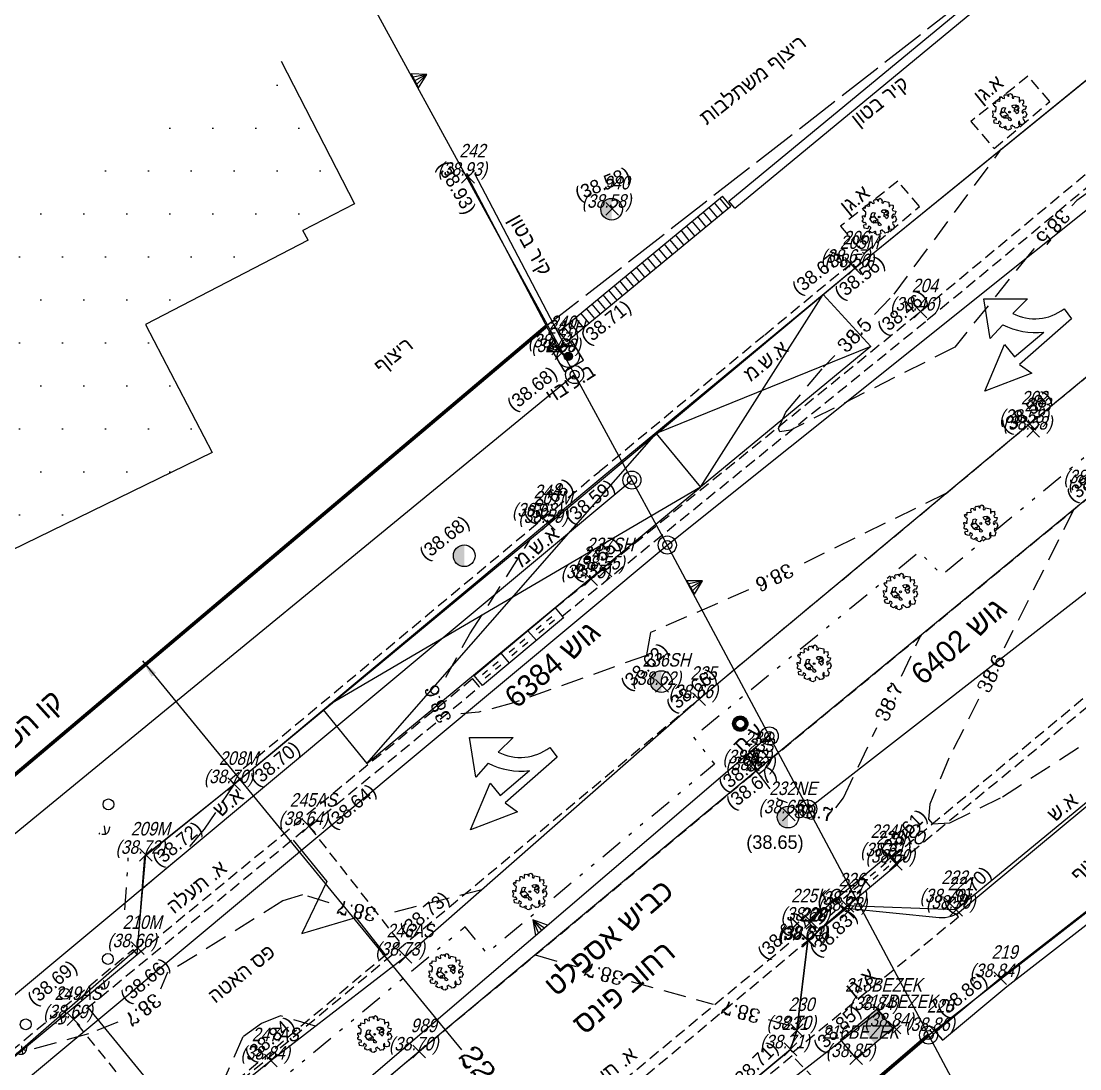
# Model space of a CAD drawing. Extents: x 190024 to 190266, y 665223 to 665488.
# Drawn here: x 190149.41 to 190178.74, y 665390.44 to 665419.46 of the extents above; entities that cross this region are included whole.
import ezdxf
from ezdxf.enums import TextEntityAlignment as Align

# ---------------------------------------------------------------- set-up
doc = ezdxf.new("R2010")
doc.units = 0
doc.header["$LTSCALE"] = 1.25
for name, pattern in [('ACAD_ISO03W100', [30, 12, -18]), ('dash2', [4, 2, -2]), ('DASHED', [0.75, 0.5, -0.25]), ('DIVIDE', [1.25, 0.5, -0.25, 0, -0.25, 0, -0.25]), ('HIDDEN', [0.375, 0.25, -0.125]), ('PATH-L', [1.2, 1, -0.2])]:
    doc.linetypes.add(name, pattern=pattern)
for name, color, linetype in [('C1603_0', 210, 'Continuous'), ('C1610_0', 210, 'Continuous'), ('C1660', 90, 'Continuous'), ('CTEXT', 1, 'Continuous'), ('CTR', 7, 'Continuous'), ('DIS104', 7, 'Continuous'), ('KAV HFKAA', 170, 'Continuous'), ('M2200', 7, 'Continuous'), ('M2204', 9, 'Continuous'), ('M2404', 1, 'HIDDEN'), ('M2519', 254, 'Continuous'), ('M2605', 3, 'Continuous'), ('M2801', 71, 'Continuous'), ('M4001', 80, 'Continuous'), ('M4402', 101, 'Continuous'), ('M4610', 170, 'Continuous'), ('M4804', 4, 'Continuous'), ('M4903', 70, 'Continuous'), ('M5232', 7, 'Continuous'), ('PNT', 1, 'Continuous'), ('PNTDESC', 3, 'Continuous'), ('PNTELEV', 5, 'Continuous'), ('PNTNO', 7, 'Continuous'), ('PT_PNTSNO', 7, 'Continuous')]:
    doc.layers.add(name, color=color, linetype=linetype)
for name, color, linetype, lineweight in [('M1000', 7, 'Continuous', 35), ('M1502', 1, 'Continuous', 20), ('M2417', 70, 'HIDDEN', 25), ('M2603', 100, 'Continuous', 25)]:
    doc.layers.add(name, color=color, linetype=linetype, lineweight=lineweight)
doc.styles.add('HANIT_TEXT', font='hebtxt')
doc.styles.add('hebtxt', font='hebtxt')
doc.styles.add('ROMANC', font='romanc.shx')
doc.styles.get("Standard").update_dxf_attribs({"font": 'hebtxt.shx'})

# ---------------------------------------------------------------- blocks, each defined once
blk = doc.blocks.new('SPT10')
at = {"color": 0, "linetype": 'Continuous'}
for p, q in [((-0.3535533905932738, -0.3535533905932737), (0.3535533905932738, 0.3535533905932737)), ((0.3535533905932737, -0.3535533905932738), (-0.3535533905932737, 0.3535533905932738))]:
    blk.add_line(p, q, dxfattribs=at)
blk = doc.blocks.new('SRVPNO0')
at = {"layer": 'PNTDESC', "oblique": 15, "width": 0.86}
blk.add_attdef('DESC2', text='', height=1, dxfattribs=at).set_placement((-2.491916891059923, -0.8123870574075998), align=Align.MIDDLE_LEFT)
at = {"layer": 'PNTELEV', "oblique": 15, "width": 0.86}
blk.add_attdef('ELEV2', (-2.235286158764376, 0.0752), '', height=1, dxfattribs=at)
at = {"layer": 'PNTNO', "oblique": 15, "width": 0.86}
blk.add_attdef('PT#', text='', height=1, dxfattribs=at).set_placement((0.3206950086667995, 1.428657329751788), align=Align.CENTER)
blk = doc.blocks.new('M5232_E')
blk.add_circle((7.586481887145169e-09, -4.541476417152523e-09), 0.8000000000000002)
at = {"style": 'HANIT_TEXT'}
blk.add_attdef('NAME', text='', height=1.6, dxfattribs=at).set_placement((7.586481842736249e-09, 0.5), align=Align.BOTTOM_CENTER)
for tag, p in [('HEIGHT', (7.586481842736249e-09, -1)), ('MARK', (7.586481842736249e-09, -3))]:
    blk.add_attdef(tag, text='', height=1.6, dxfattribs=at).set_placement(p, align=Align.TOP_CENTER)
blk = doc.blocks.new('TREE11')
at = {"linetype": 'Continuous'}
for p, q in [((-0.134377674132783, 0.1783092959598134), (-0.1843322019610355, 0.1763114317406882)), ((-0.1563576674677315, 0.1773103627012963), (-0.1793367491782103, 0.2112740383410616)), ((-0.1323794946554289, 0.2402430568798775), (-0.134377674132783, 0.1783092959598134)), ((-0.134377674132783, 0.1783092959598134), (-0.1034058690603012, 0.1293616444213815)), ((-0.09441405459647442, 0.2422409188010936), (-0.04745680007369311, 0.1843028840213709)), ((-0.03446862392886482, 0.2472355781999522), (-0.05844679674116733, 0.1403498941797067)), ((0.006494089435560891, -0.1942922005211791), (-0.03047225952156992, -0.2312526713406778)), ((0.008492268912914965, -0.1193723302194828), (0.006494089435560891, -0.2442387830202191)), ((0.008492268912914965, -0.1673210462014885), (0.02747498894239223, -0.2302537403800697)), ((0.02747498894239223, -0.2302537403800697), (0.05844679674116744, -0.2562259614412432)), ((0.06544042900134676, -0.0594364312206349), (0.1133967746259518, -0.1043883543208163)), ((0.09641223407382861, -0.08940438072005887), (0.1153949541033059, -0.1563327987410724)), ((0.1133967746259518, -0.1043883543208163), (0.1703449347143836, -0.1083840804611577)), ((0.1153949541033059, -0.1563327987410724), (0.1573567558432619, -0.1733146365609551)), ((0.1413713091192558, -0.1073851495005496), (0.1633512997279109, -0.1333573728596322))]:
    blk.add_line(p, q, dxfattribs=at)
for points in [[(-0.04042863970873612, 0.3568917634872359), (-0.01547269011986584, 0.3439167343738984), (0.008485023555664686, 0.3509032893949065), (0.02844978540593466, 0.3608840826100535), (0.01547269129284605, 0.388830302694086), (-0.02745154559564751, 0.4018053341033719), (-0.0194656419451264, 0.4337438710142735), (0.006488549005018003, 0.4507112192504286), (0.06338811591993992, 0.4736670415789134), (0.1023194009831729, 0.4487150596890198), (0.1382559701344852, 0.4467189024235595), (0.1472401151462804, 0.4097899677571103), (0.1362594955838385, 0.3928226195209551), (0.1412506860464059, 0.3778514308462087), (0.170199590184504, 0.369866794896522), (0.1961537784106812, 0.3778514308462087), (0.2201114920862117, 0.3908264599595463), (0.2430709671244353, 0.4147803632167095), (0.312947630876413, 0.4018053341033719), (0.3389018218265574, 0.3808456667443992), (0.3498824386650322, 0.3509032893949065), (0.3438930122891249, 0.3289455434032036), (0.3399000577398972, 0.2800396582561469), (0.2889899172008825, 0.2820358178175557), (0.2480621575870028, 0.2750492627965476), (0.265032203525352, 0.2520934381721145), (0.2929828690261431, 0.2441088045183762), (0.3279212022641155, 0.2441088045183762), (0.3608630582274741, 0.2650684695814005), (0.3898119623655721, 0.2750492627965476), (0.4117731987664887, 0.2461049617838365), (0.4367291510793262, 0.2241472180880821), (0.4327361992540657, 0.1952029193713195), (0.4457132933671542, 0.1542816678780011), (0.4127714374037957, 0.1482931914897231), (0.3878154850909583, 0.09240075132165833), (0.3538753904902928, 0.07942571991237232), (0.3678507232406883, 0.05846605484934801), (0.3878154850909583, 0.02652751793844648), (0.4217555796916237, 0.03051983476531562), (0.4566939102056291, 0.04349486617460164), (0.4826481011557734, 0.0155486437946208), (0.4736639588679454, 0.0005774551198744252), (0.5026128630060435, -0.0263706863314278), (0.4936287207182153, -0.07128425465161538), (0.4756604334185921, -0.08425928376495297), (0.4497062451924149, -0.1361594094020971), (0.4287432447048379, -0.0872535219590919), (0.3977978660160932, -0.1042208701952471), (0.3987961046534002, -0.1191920611659419), (0.4397238642672799, -0.196044166397031), (0.4317379606167587, -0.2259865460424722), (0.4107749601291819, -0.2379634965230796), (0.4087784855785352, -0.2679058761685207), (0.3628595327781208, -0.2679058761685207), (0.3289194409014224, -0.2549308447592348), (0.3149441081510269, -0.2299788628693413), (0.2800057749130545, -0.2379634965230796), (0.2760128230877939, -0.2728962716281201), (0.2460656803123889, -0.2818789862105369), (0.2660304421626589, -0.3028386512735612), (0.3269229636268086, -0.3148156017541687), (0.3199352986135944, -0.3647195678299039), (0.3059599658631988, -0.4226081675593776), (0.2800057749130545, -0.4226081675593776), (0.2480621575870028, -0.4395755157955328), (0.2071343979731231, -0.4206120079979688), (0.2161185402609512, -0.3597291700743562), (0.179183732472332, -0.361725329635765), (0.1662066356352762, -0.3806888351373806), (0.140252447409099, -0.3996523429349445), (0.1622136838100157, -0.41861584843656), (0.1382559701344852, -0.4635294167567475), (0.09133878142073101, -0.4635294167567475), (0.07237226093173518, -0.4405735944282629), (0.001497358542450509, -0.4665236549508865), (-0.03344097469552194, -0.4665236549508865), (-0.02844978423295445, -0.421610086630699), (-0.003493831920116985, -0.4126273743442305), (-0.01447445148255891, -0.3786926778719202), (-0.06338811474695971, -0.3886734710870673), (-0.06238987883361997, -0.3737022801163724), (-0.1412506848734257, -0.3697099632895033), (-0.1492365885239469, -0.4036446597618136), (-0.177187254024738, -0.4056408193232224), (-0.1801819672126916, -0.434585118039985), (-0.2400762527635014, -0.4495563067147313), (-0.2600410118898043, -0.4196139293652386), (-0.2360833009382409, -0.4046427383945438), (-0.254051585513897, -0.3796907565046504), (-0.3149441069780466, -0.3796907565046504), (-0.3029652487782978, -0.2908616984970054), (-0.3159423428913864, -0.2589231615861039), (-0.348884198854745, -0.2718981929953899), (-0.417762626693383, -0.2699020334339811), (-0.4217555785186435, -0.212013436000456), (-0.3828242934554105, -0.196044166397031), (-0.3718436766169358, -0.1511305980768434), (-0.3838225320927174, -0.1421478834944265), (-0.4546974344820022, -0.1511305980768434), (-0.4836463386201003, -0.1251805352582714), (-0.4726657190576583, -0.1062170297566559), (-0.4896357649960074, -0.05331882548678159), (-0.4576921476699558, -0.05331882548678159), (-0.4387256244569928, -0.03335724135243591), (-0.4317379594437785, -0.01738797174901091), (-0.4926304809079282, -0.01638989311628074), (-0.5175864304967985, 0.02752559657117665), (-0.4966234327331888, 0.05347565709380026), (-0.4497062440194347, 0.08241995810651127), (-0.408778484405555, 0.06944492669722524), (-0.3818260548181037, 0.0804237985451025), (-0.387815483917978, 0.1193488927729605), (-0.4367291499063461, 0.131325843253568), (-0.4117731975935086, 0.2660665482141307), (-0.2869934414772556, 0.2700588650409998), (-0.2820022510146881, 0.2830338964502859), (-0.3369053433789633, 0.300001244686441), (-0.330915914279089, 0.3568917634872359), (-0.3408982952042239, 0.3788495094789389), (-0.3049617260529117, 0.382841826305808), (-0.2380797754888876, 0.3868341431326772), (-0.216118539087971, 0.3578898444159146), (-0.176189015387431, 0.3678706376310616), (-0.1701995890115238, 0.4038014913688323), (-0.1642101599116493, 0.458695852904167), (-0.1133000193726346, 0.44971313832175), (-0.05939516292169916, 0.4177746014108485), (-0.07337049567209471, 0.3868341431326772)], [(-0.1182912098352022, 0.2580819145603924), (-0.06738106929618747, 0.2361241685686895), (-0.02246035513308002, 0.2490991999779755), (0.02745154676862772, 0.23013569447636), (0.04741630861889769, 0.1962009980040497), (0.01547269129284605, 0.1812298093293033), (-0.02246035513308002, 0.128331605059429), (-0.08734582842249025, 0.1452989532955842), (-0.1142982580099416, 0.1173527332115518), (-0.1212859230231558, 0.09040459176024955), (-0.1741925408367843, 0.06445453123762593), (-0.1941573026870543, 0.1003853849753966), (-0.2011449677002685, 0.1702509351854776), (-0.1801819672126916, 0.2241472180880821), (-0.1362594944108583, 0.2431107235896976)], [(0.01447445265553912, -0.1142016634103941), (0.07935992594494935, -0.04433611320031314), (0.1182912110081823, -0.04832843002718228), (0.1632119224473226, 0.007564010140882526), (0.2061361593358162, 0.04848526163420095), (0.2410744898498214, 0.03351407295945457), (0.2270991570994259, -0.02337644813728884), (0.1851731588482393, -0.02537260540274919), (0.1662066356352762, -0.07028617372293675), (0.1711978260978437, -0.1491344385154346), (0.1452436378716665, -0.196044166397031), (0.08834406823277739, -0.2319750201348017), (0.04841454725620463, -0.262915478412973), (-0.004492070557423921, -0.2369654178903494), (-0.05340573654579192, -0.2239903864810634), (-0.1083088289100672, -0.2070230382449082), (-0.1262771134857233, -0.16709986538432), (-0.1152964939232813, -0.1151997420431243), (-0.02944802287026138, -0.1541248362709824)]]:
    blk.add_lwpolyline(points, close=True, dxfattribs=at)
blk.add_circle((0, 0), 0.02478500056798967, dxfattribs=at)
blk = doc.blocks.new('SPT26')
at = {"color": 0, "linetype": 'Continuous'}
for radius in [0.5, 0.25]:
    blk.add_circle((0, 0), radius, dxfattribs=at)
blk = doc.blocks.new('C1650_PLT')
for p, q in [((-0.04311719935372442, 1.335928927169819), (-0.4526794512939385, 0.0484478108522667)), ((1.110223024625157e-16, 1.411221937874369), (-4.996003610813204e-16, 0.06358254656991054)), ((0.03945581444525348, 1.322723994831793), (0.4159888555309648, 0.0616527625866622))]:
    blk.add_line(p, q)
blk.add_lwpolyline([(0.8659999999999997, -4.548665214477092e-16), (1.665334536937735e-16, 1.499955999354647), (-0.8659999999999997, 3.222472913123731e-16)], close=True)
blk = doc.blocks.new('hydrant')
blk.add_hatch(color=256).paths.add_polyline_path([(-0.15, 0, 1), (0.15, 0, 1)])
blk.add_lwpolyline([(-0.3999999999941792, 0.4000000000232831), (-0.3999999999941792, -0.4000000000232831), (0.3999999999941792, -0.4000000000232831), (0.3999999999941792, 0.4000000000232831)], close=True)
for radius in [0.4, 0.15]:
    blk.add_circle((0, 0), radius)
blk = doc.blocks.new('SPT67')
at = {"linetype": 'ByBlock'}
blk.add_hatch(color=0, dxfattribs=at).paths.add_polyline_path([(0.2, 0), (-0.2, 0, 1)])
at = {"color": 0, "linetype": 'Continuous'}
blk.add_circle((0, 0), 0.2, dxfattribs=at)
blk = doc.blocks.new('M4402_E')
for radius in [0.5, 0.45, 0.4, 0.35, 0.3]:
    blk.add_circle((-1.942890293094024e-16, 0), radius)
at = {"style": 'hebtxt'}
for tag, p in [('NAME', (0, -1)), ('HEIGHT', (0, -2.5))]:
    blk.add_attdef(tag, text='', height=1, dxfattribs=at).set_placement(p, align=Align.TOP_CENTER)
blk.add_attdef('DESC', text='', height=1, dxfattribs=at).set_placement((-1, -4), align=Align.TOP_RIGHT)
blk.add_attdef('MARK', text='', height=1, dxfattribs=at).set_placement((0, -4), align=Align.TOP_LEFT)
at = {"style": 'hebtxt', "flags": 1}
for tag, p in [('OWNER', (0, -5.5)), ('TYPE', (0, -7))]:
    blk.add_attdef(tag, text='', height=1, dxfattribs=at).set_placement(p, align=Align.TOP_CENTER)

msp = doc.modelspace()

# ---------------------------------------------------------------- hatches: boundary and pattern name
at = {"layer": 'M2200'}
h = msp.add_hatch(dxfattribs=at)
h.set_pattern_fill('DOTS', color=256, scale=0.75, style=0)
h.set_pattern_definition([(0, (0, 0), (0.5953124999999999, 1.190625), [0, -1.190625])])
h.paths.add_polyline_path([(190156.6130065918, 665418.3510131836), (190137.4783166259, 665407.1581426054), (190132.9839935303, 665404.967010498), (190136.1519927979, 665398.4689941406), (190154.6982265863, 665407.5109004434), (190152.8564930642, 665411.0565356008), (190157.3642471138, 665413.3966901375), (190157.2113233407, 665413.6657425753), (190158.6463236596, 665414.400927496)])
at = {"layer": 'M4001'}
msp.add_hatch(color=256, dxfattribs=at).paths.add_polyline_path([(190173.1115242706, 665392.0956171716), (190172.6090748531, 665391.6760056455), (190173.0577739689, 665391.1387262925), (190173.5602233864, 665391.5583378181)])

# ---------------------------------------------------------------- linework, layer by layer
at = {"layer": 'C1603_0'}
for p, q in [((190171.2, 665397.64), (190205.56, 665424.39)), ((190174.5437895768, 665391.3719837972), (190208.9760396187, 665418.1782320109)), ((190164.737, 665409.668), (190145.344, 665393.757)), ((190104.35, 665355.07), (190166.33, 665406.75)), ((190105.2927418332, 665353.2507350746), (190167.31, 665404.95))]:
    msp.add_line(p, q, dxfattribs=at)
at = {"layer": 'C1603_0', "linetype": 'PATH-L', "flags": 128}
msp.add_lwpolyline([(190192.0760650338, 665432.9022413782), (190163.9919670685, 665411.038166275)], dxfattribs=at)
at = {"layer": 'C1603_0'}
for points in [[(190167.31, 665404.95), (190201.243578165, 665432.0830657101), (190201.243578165, 665432.0830657101)], [(190159.143247182, 665419.9065659759), (190164.7398263589, 665409.670318888), (190167.31, 665404.95), (190170.1350653695, 665399.6612612258), (190179.09, 665382.85)], [(190152.7670022448, 665401.7413415839), (190161.609960916, 665390.9640764926)], [(190170.1350653695, 665399.6612612258), (190135.3725433905, 665369.928912898)]]:
    msp.add_lwpolyline(points, dxfattribs=at)
msp.add_solid([(190153.1485847112, 665401.4076661936), (190153.0197395836, 665401.301946224), (190152.7670022448, 665401.7413415838)], dxfattribs=at)
at = {"layer": 'CTR', "linetype": 'DASHED'}
for points, elevation in [([(190173.0468503279, 665411.3357330916), (190173.5920543478, 665411.8990108696), (190176.5712967157, 665415.9214112834)], 38.50000000000002), ([(190183.9853279632, 665413.7940873936), (190181.1800459735, 665414.601225039), (190179.4654040596, 665414.8843527806), (190179.1426073303, 665414.8414132561), (190178.6528882555, 665414.4969588037), (190178.5150591014, 665414.3409669375)], 38.50000000000002), ([(190177.4722000607, 665413.1606830644), (190177.3681628064, 665413.0429360932), (190175.277991453, 665410.4328119658), (190170.7197167122, 665408.1287577737), (190170.4307676988, 665408.0866145365), (190170.3860121951, 665408.179402439), (190170.5962251262, 665408.6309848626), (190171.6349086546, 665409.8769849178), (190171.951461473, 665410.2040316042)], 38.50000000000002), ([(190175.0265189873, 665406.3763670886), (190170.9806792996, 665404.3937329149)], 38.60000000000002), ([(190178.5690806119, 665405.9309783987), (190176.6396477952, 665402.0897409588)], 38.60000000000002), ([(190161.1751688052, 665401.2885010493), (190161.8407390134, 665402.4890761534), (190163.5308113208, 665405.1268867925)], 38.60000000000002), ([(190169.5635895007, 665403.7066704212), (190166.8475964912, 665402.524491228), (190166.7341818672, 665401.8922630107), (190163.0512425939, 665400.5788640387), (190162.0920300738, 665400.3197473106), (190161.5910353504, 665400.2763723155)], 38.60000000000002), ([(190173.7930587226, 665401.3133571877), (190174.3320844365, 665402.4433433902)], 38.70000000000002), ([(190175.9327039802, 665400.6823122954), (190175.1098238771, 665399.0440703037), (190174.5826371117, 665397.7719682867), (190174.5478094587, 665397.3574227146), (190174.658505618, 665397.2261573034), (190175.1367339467, 665397.2558684825), (190176.5977862656, 665397.9797484934), (190178.8556668494, 665399.4409450119)], 38.60000000000002), ([(190171.9777080436, 665397.6675540413), (190172.1892939378, 665397.95130593), (190173.1149525611, 665399.8918097795)], 38.70000000000002), ([(190169.7734650014, 665398.6909678692), (190170.363581016, 665397.9237612973), (190170.6284746167, 665397.8211897361)], 38.70000000000002), ([(190155.3110821973, 665398.3250680182), (190154.477635429, 665397.0767014003), (190153.8709525717, 665396.3518585485), (190152.7834098361, 665395.4356229508)], 38.70000000000002), ([(190162.1716468315, 665395.4013747815), (190159.4561044119, 665394.705808815)], 38.70000000000002), ([(190157.945633811, 665395.0419074222), (190157.2078515081, 665395.2642968039), (190156.660881736, 665395.0911663547), (190153.4544488636, 665393.0918522727), (190153.2691303016, 665392.6453362111)], 38.70000000000002), ([(190163.6491773966, 665393.5943814883), (190164.7877402762, 665393.2796973106)], 38.70000000000002), ([(190166.3058241157, 665392.8601184072), (190168.582949875, 665392.230750052)], 38.70000000000002), ([(190157.5595535714, 665391.6214375), (190156.5985269487, 665391.9080084596), (190156.0719065622, 665391.7011267596), (190155.5504715909, 665391.3248068182), (190154.6924150944, 665389.3599433962)], 38.80000000000003), ([(190152.0843573915, 665391.7315945404), (190151.279814433, 665391.4091237113), (190149.5651087395, 665390.9366388351), (190149.41404, 665390.98236)], 38.70000000000002), ([(190170.1010337145, 665391.8111711486), (190170.9107096774, 665391.5873870967)], 38.70000000000002)]:
    msp.add_lwpolyline(points, dxfattribs=dict(at, elevation=elevation))
at = {"layer": 'DIS104'}
for points in [[(190174.741, 665391.462, 38.861), (190176.529, 665392.953, 38.843), (190202.153, 665412.845, 38.543)], [(190158.027, 665380.256, 38.944), (190173.179, 665392.042, 38.843)]]:
    msp.add_polyline3d(points, dxfattribs=at)
at = {"layer": 'KAV HFKAA', "linetype": 'dash2', "const_width": 0.1}
for points in [[(190141.6279547928, 665392.1684325471), (190163.9608460764, 665411.0139379131)], [(190152.3870624348, 665372.4213584778), (190174.5437895767, 665391.3719837973)]]:
    msp.add_lwpolyline(points, dxfattribs=at)
at = {"layer": 'M2200'}
for points in [[(190156.6130065918, 665418.3510131836), (190158.6463236596, 665414.400927496)], [(190158.6463236596, 665414.400927496), (190157.2113233407, 665413.6657425753)], [(190157.3642471138, 665413.3966901375), (190157.2113233407, 665413.6657425753)], [(190157.3642471138, 665413.3966901375), (190152.8564930642, 665411.0565356008)], [(190152.8564930642, 665411.0565356008), (190154.6982265863, 665407.5109004434)]]:
    msp.add_lwpolyline(points, dxfattribs=at)
at = {"layer": 'M2200', "linetype": 'ACAD_ISO03W100'}
msp.add_lwpolyline([(190154.6982265863, 665407.5109004434), (190136.1519927979, 665398.4689941406), (190132.9839935303, 665404.967010498), (190137.4783166259, 665407.1581426054)], dxfattribs=at)
at = {"layer": 'M2204', "linetype": 'Continuous'}
for points in [[(190172.507, 665412.617), (190180.209739782, 665418.8795890849), (190187.303, 665424.767), (190190.8413230073, 665427.7622458992), (190194.1395742231, 665427.9563867082)], [(190172.507, 665412.617), (190172.3988273162, 665412.7481437016)], [(190165.5273490427, 665406.8508984122), (190170.1166820589, 665410.6453680918), (190172.507, 665412.617)], [(190155.311, 665398.325), (190165.5273490427, 665406.8508984122)], [(190175.4575058157, 665394.8334179847), (190183.656, 665401.654), (190187.9102302002, 665405.196921173)], [(190152.6194038391, 665393.6124067196), (190152.8321538925, 665396.331897373), (190155.311, 665398.325)], [(190155.311, 665398.325), (190155.2020761352, 665398.4555204646)], [(190171.447779958, 665394.2296921596), (190172.2773185319, 665394.8867942708), (190174.84482476, 665394.633683145)], [(190153.5350661266, 665379.2667718434), (190155.203, 665380.647), (190157.947, 665380.375), (190160.7211224491, 665382.6697887141), (190170.721, 665390.98), (190170.901, 665391.507), (190171.202, 665393.999), (190171.447779958, 665394.2296921596)], [(190146.2255030834, 665388.658001219), (190148.505, 665390.193), (190152.6194038391, 665393.6124067196)], [(190152.6194038391, 665393.6124067196), (190152.5107463036, 665393.7431489851)]]:
    msp.add_lwpolyline(points, dxfattribs=at)
at = {"layer": 'M2204', "linetype": 'HIDDEN'}
for points in [[(190148.304, 665384.119), (190168.187, 665400.681), (190177.345, 665408.307), (190190.525, 665419.198), (190197.8352493001, 665425.2173586838)], [(190149.8631268458, 665382.1382293965), (190154.6191676713, 665386.07956171), (190169.765, 665398.684), (190179.247, 665406.489), (190193.2069767304, 665418.0580736557), (190199.3531980517, 665423.1783860842)]]:
    msp.add_lwpolyline(points, dxfattribs=at)
at = {"layer": 'M2204', "linetype": 'Continuous'}
msp.add_arc((190174.9256261848, 665395.4253854798), 0.7958149641214466, 264.1725497815941, 311.9395249586131, dxfattribs=at)
at = {"layer": 'M2404'}
for points in [[(190165.4190235235, 665406.9819158992), (190170.0084329206, 665410.7764487306), (190172.3988273162, 665412.7481437016)], [(190155.2020761352, 665398.4555204646), (190165.4184251779, 665406.9814188768)], [(190146.1305483649, 665388.7990104437), (190148.4029350221, 665390.329221221), (190152.5107463036, 665393.7431489851)]]:
    msp.add_lwpolyline(points, dxfattribs=at)
at = {"layer": 'M2417', "linetype": 'HIDDEN'}
for points in [[(190164.2029944189, 665403.2074026127), (190174.322, 665411.416), (190188.774, 665423.422), (190188.774, 665423.422), (190189.2025421651, 665423.8245018688)], [(190164.3919905435, 665402.974420929), (190174.5123561952, 665411.1841216136), (190188.9727277182, 665423.197076257), (190189.4079263585, 665423.6058301214)], [(190175.7191174889, 665416.6841720003), (190176.3642036228, 665415.9301165714), (190177.9084267339, 665417.2360983386), (190177.3005799891, 665417.9334694523), (190175.7191174889, 665416.6841720003)], [(190172.1100378339, 665413.7782279658), (190172.7551239678, 665413.0241725369), (190174.299347079, 665414.3301543042), (190173.6915003342, 665415.0275254179), (190172.1100378339, 665413.7782279658)], [(190173.5347251878, 665396.3), (190186.9897486847, 665407.4854315723)], [(190173.682081355, 665396.124), (190187.186891518, 665407.2770476695)], [(190152.6194038391, 665393.6124067196), (190161.9129714856, 665401.2507195573)], [(190162.1034574971, 665401.0189544187), (190161.9129714856, 665401.2507195573)], [(190157.39268179, 665397.1472035553), (190162.1034574971, 665401.0189544187)], [(190150.861, 665391.814), (190157.378, 665397.166), (190159.9047739693, 665393.9310833361), (190153.5247176701, 665388.543430629), (190150.861, 665391.8140000001)], [(190170.7842490659, 665390.9025432013), (190175.3782490659, 665394.653875737)], [(190175.3782490659, 665394.653875737), (190175.3149999999, 665394.7313325357)], [(190152.9760044334, 665378.7960460905), (190152.7559277263, 665379.0535273936), (190171.29, 665394.4304476944)], [(190155.203, 665380.647), (190171.202, 665393.9990000001)], [(190170.7842490659, 665390.9025432013), (190170.720337543, 665390.9794494775)], [(190169.3205244381, 665389.5919283193), (190169.9340100601, 665388.8623778499), (190171.38701006, 665390.1563778499), (190170.7719622186, 665390.8006362626), (190169.3205244378, 665389.5919283195)]]:
    msp.add_lwpolyline(points, dxfattribs=at)
at = {"layer": 'M2519'}
for points in [[(190157.7752820252, 665400.3815290122), (190158.9885056665, 665398.8940568062), (190167.0019343869, 665408.038287846), (190168.2274971008, 665406.5539646149), (190171.6229720793, 665411.8878176489), (190172.9469192889, 665410.4455894976), (190167.0019343869, 665408.038287846)], [(190176.6001656782, 665411.0522369322), (190176.2534467147, 665410.6724149917), (190176.0763992839, 665411.7645298189), (190177.2922896279, 665411.7687516605), (190176.8785491636, 665411.363454879)], [(190178.3013097398, 665411.4943319648), (190178.5102858191, 665411.2187737725), (190177.0644488645, 665409.9535045917), (190177.4064714648, 665409.7106685454), (190176.1073634148, 665409.213332948), (190176.6493423138, 665410.5005328332), (190176.9255430989, 665410.1617960213), (190177.7385114473, 665410.8496923165)], [(190172.9469192889, 665410.4455894976), (190168.2274971008, 665406.5539646149), (190157.9463471554, 665400.5242888099)], [(190158.9885056665, 665398.8940568062), (190168.2274971008, 665406.5539646149)], [(190162.3503902193, 665398.904112446), (190162.0036712558, 665398.5242905054), (190161.826623825, 665399.6164053327), (190163.042514169, 665399.6206271743), (190162.6287737048, 665399.2153303928)], [(190164.0515342809, 665399.3462074785), (190164.2605103602, 665399.0706492863), (190162.8146734056, 665397.8053801055), (190163.1566960059, 665397.5625440592), (190161.8575879559, 665397.0652084618), (190162.3995668549, 665398.352408347), (190162.67576764, 665398.0136715351), (190163.4887359884, 665398.7015678303)], [(190156.9455136543, 665396.7794660622), (190157.8747758713, 665395.6344629901), (190157.181542245, 665394.1853191383), (190158.6793928383, 665394.632015466), (190159.5016733244, 665393.5939663942)], [(190151.2611420544, 665392.1426113665), (190153.9279857536, 665388.880088369)]]:
    msp.add_lwpolyline(points, dxfattribs=at)
for centre, radius, start, end in [((190177.4882265932, 665412.5345019157), 1.320249116686752, 242.4973466853978, 308.014134482573), ((190177.5036069227, 665412.8296271205), 1.993820945786684, 243.0559278006393, 276.7660893687078), ((190163.2384511343, 665400.3863774295), 1.320249116686752, 242.4973466853978, 308.014134482573), ((190163.2538314638, 665400.6815026343), 1.993820945786684, 243.0559278006393, 276.7660893687078)]:
    msp.add_arc(centre, radius, start, end, dxfattribs=at)
at = {"layer": 'M2603', "linetype": 'DIVIDE', "flags": 128}
for points in [[(190198.5870543371, 665423.6912523917), (190187.5468296466, 665414.5545092723), (190178.8660095231, 665407.380162142), (190174.9169788361, 665404.1164493561), (190174.2975700788, 665404.7582982244), (190168.0319348847, 665399.6313460997), (190168.6214430575, 665398.8806485932), (190162.3101640544, 665393.6431148399), (190161.7114197473, 665394.3715252728), (190155.4046173096, 665389.1377067566), (190156.0008647541, 665388.3966260361), (190149.7025519597, 665383.1969069542)], [(190152.2846793862, 665394.8430443736), (190152.3814668531, 665396.3373252237)]]:
    msp.add_lwpolyline(points, dxfattribs=at)
at = {"layer": 'M2605'}
for points in [[(190169.0168839589, 665414.4734701328), (190177.5999055793, 665421.5629920653)], [(190169.1760936383, 665414.280720871), (190177.7591152586, 665421.3702428035)], [(190161.788, 665415.15), (190164.286, 665410.395)], [(190161.9650546715, 665415.2430142101), (190164.4630546714, 665410.4880142101)], [(190169.1760936383, 665414.280720871), (190169.016883959, 665414.4734701328)], [(190174.741, 665391.462), (190176.529, 665392.953), (190202.153, 665412.845)], [(190174.9331313584, 665391.2315970028), (190176.7171053069, 665392.7192397082), (190202.3369644187, 665412.6080251223)], [(190164.286, 665410.395), (190164.4630546714, 665410.4880142101)], [(190174.741, 665391.462), (190174.9331313584, 665391.2315970028)]]:
    msp.add_lwpolyline(points, dxfattribs=at)
at = {"layer": 'M4001'}
msp.add_lwpolyline([(190173.1115242707, 665392.0956171716), (190173.5602233864, 665391.5583378181), (190172.5553245512, 665390.7191147661), (190172.1066254356, 665391.2563941196)], close=True, dxfattribs=at)
at = {"layer": 'M4903'}
for points in [[(190164.3012681587, 665410.8598944314), (190168.8374630838, 665414.6172236294)], [(190168.8436062034, 665414.1548549914), (190168.6139644328, 665414.4320997519)], [(190168.9976310704, 665414.2824337528), (190168.7679892998, 665414.5596785134)], [(190169.0671048543, 665414.3399788687), (190168.8374630838, 665414.6172236294)], [(190164.5309099292, 665410.5826496708), (190169.0671048543, 665414.3399788687)], [(190168.5355564695, 665413.8996974684), (190168.3059146989, 665414.1769422289)], [(190168.6895813365, 665414.0272762299), (190168.4599395659, 665414.3045209905)], [(190168.2275067357, 665413.6445399453), (190167.9978649651, 665413.9217847058)], [(190168.3815316026, 665413.7721187068), (190168.151889832, 665414.0493634674)], [(190167.9194570018, 665413.3893824223), (190167.6898152312, 665413.666627183)], [(190168.0734818687, 665413.5169611839), (190167.8438400981, 665413.7942059444)], [(190167.4573824009, 665413.006646138), (190167.2277406303, 665413.2838908986)], [(190167.6114072679, 665413.1342248995), (190167.3817654973, 665413.4114696601)], [(190167.7654321348, 665413.2618036609), (190167.5357903642, 665413.5390484214)], [(190167.149332667, 665412.7514886152), (190166.9196908964, 665413.0287333757)], [(190167.303357534, 665412.8790673766), (190167.0737157633, 665413.1563121373)], [(190166.8412829331, 665412.4963310924), (190166.6116411625, 665412.773575853)], [(190166.9953078001, 665412.6239098537), (190166.7656660294, 665412.9011546144)], [(190166.3792083323, 665412.1135948082), (190166.1495665617, 665412.3908395685)], [(190166.5332331992, 665412.2411735697), (190166.3035914286, 665412.5184183301)], [(190166.6872580661, 665412.3687523311), (190166.4576162955, 665412.6459970915)], [(190166.0711585986, 665411.8584372852), (190165.841516828, 665412.1356820456)], [(190166.2251834654, 665411.9860160466), (190165.9955416948, 665412.263260807)], [(190165.7631088647, 665411.6032797622), (190165.5334670942, 665411.8805245225)], [(190165.9171337317, 665411.7308585237), (190165.6874919611, 665412.0081032842)], [(190165.301034264, 665411.2205434777), (190165.0713924934, 665411.4977882382)], [(190165.4550591309, 665411.3481222392), (190165.2254173604, 665411.6253669997)], [(190165.6090839978, 665411.4757010007), (190165.3794422272, 665411.7529457611)], [(190164.9929845301, 665410.9653859548), (190164.7633427595, 665411.2426307154)], [(190165.147009397, 665411.0929647163), (190164.9173676265, 665411.3702094768)], [(190164.6849347962, 665410.7102284322), (190164.4552930257, 665410.9874731927)], [(190164.8389596631, 665410.8378071935), (190164.6093178926, 665411.115051954)], [(190164.5309099292, 665410.5826496708), (190164.3012681587, 665410.8598944314)], [(190163.6733105826, 665402.607417948), (190163.818991554, 665402.7293894797)], [(190163.9646725256, 665402.8513610116), (190164.1103534969, 665402.9733325433)], [(190164.0417071771, 665402.7593519769), (190164.1873881486, 665402.8813235088)], [(190163.6816989143, 665402.3014283472), (190163.4505949595, 665402.5774554508)], [(190163.7503452341, 665402.5154089135), (190163.8960262057, 665402.6373804453)], [(190163.220932829, 665402.2286642442), (190163.3666138006, 665402.3506357758)], [(190163.2979674808, 665402.1366552096), (190163.4436484521, 665402.2586267414)], [(190162.937959218, 665401.6787315797), (190162.706855263, 665401.9547586835)], [(190162.9295708862, 665401.9847211806), (190163.0752518577, 665402.1066927124)], [(190163.0066055378, 665401.8927121462), (190163.1522865092, 665402.0146836778)], [(190162.4771931326, 665401.6059674767), (190162.622874104, 665401.7279390086)], [(190162.5542277842, 665401.5139584423), (190162.6999087557, 665401.6359299739)], [(190162.1858311896, 665401.3620244133), (190162.3315121611, 665401.4839959451)], [(190162.2628658412, 665401.2700153786), (190162.4085468127, 665401.3919869105)], [(190173.2242899108, 665396.030089545), (190173.3699708821, 665396.1520610766)], [(190173.3013245623, 665395.9380805102), (190173.4470055338, 665396.0600520421)], [(190172.9413162995, 665395.4801568806), (190172.7102123447, 665395.7561839841)], [(190172.9329279678, 665395.7861464813), (190173.0786089392, 665395.9081180131)], [(190173.0099626193, 665395.6941374468), (190173.1556435909, 665395.8161089786)], [(190172.4805502142, 665395.4073927775), (190172.6262311858, 665395.5293643092)], [(190172.557584866, 665395.3153837429), (190172.7032658373, 665395.4373552747)], [(190172.1975766032, 665394.857460113), (190171.9664726483, 665395.1334872168)], [(190172.1891882715, 665395.163449714), (190172.3348692429, 665395.2854212457)], [(190172.266222923, 665395.0714406795), (190172.4119038944, 665395.1934122111)], [(190171.7368105178, 665394.78469601), (190171.8824914892, 665394.906667542)], [(190171.8138451694, 665394.6926869756), (190171.9595261409, 665394.8146585072)], [(190171.4454485748, 665394.5407529466), (190171.5911295463, 665394.6627244784)], [(190171.5224832264, 665394.4487439119), (190171.6681641979, 665394.5707154438)]]:
    msp.add_lwpolyline(points, dxfattribs=at)
for points in [[(190164.4340983737, 665402.9313755088), (190162.1942195215, 665401.0560348124), (190161.9631155666, 665401.3320619164), (190164.2029944189, 665403.2074026127)], [(190173.6937157589, 665396.1101040421), (190171.4538369068, 665394.2347633457), (190171.2227329518, 665394.5107904497), (190173.4626118041, 665396.386131146)]]:
    msp.add_lwpolyline(points, close=True, dxfattribs=at)
at = {"layer": 'PNT'}
for p in [(190161.788, 665415.15, 38.934), (190165.7799987793, 665414.2640075684, 38.58499877929687), (190172.404, 665412.74, 38.673), (190172.507, 665412.617, 38.555), (190174.322, 665411.416, 38.463), (190164.286, 665410.395, 38.715), (190164.381, 665410.267, 38.676), (190177.345, 665408.307, 38.58), (190177.444, 665408.118, 38.58), (190164.024, 665405.535, 38.594), (190165.599, 665404.243, 38.545), (190165.197, 665404.003, 38.551), (190167.162, 665401.047, 38.62), (190168.187, 665400.681, 38.659), (190169.679, 665398.875, 38.815), (190169.765, 665398.684, 38.666), (190155.311, 665398.325, 38.7), (190170.674, 665397.489, 38.647), (190157.378, 665397.166, 38.643), (190152.866, 665396.369, 38.722), (190173.491, 665396.3, 38.612), (190173.64, 665396.124, 38.599), (190172.296, 665394.959, 38.61), (190172.313, 665394.793, 38.78), (190175.139, 665395.025, 38.697), (190175.315, 665394.848, 38.698), (190171.29, 665394.517, 38.623), (190171.202, 665393.999, 38.64), (190171.236, 665393.985, 38.831), (190152.637, 665393.781, 38.661), (190160.06, 665393.548, 38.725), (190176.529, 665392.953, 38.843), (190173.179, 665392.042, 38.843), (190150.861, 665391.814, 38.687), (190173.604, 665391.587, 38.836), (190170.901, 665391.507, 38.702), (190174.741, 665391.462, 38.861), (190170.721, 665390.98, 38.706), (190172.54, 665390.738, 38.847), (190156.326, 665390.671, 38.837)]:
    msp.add_point(p, dxfattribs=at)
at = {"layer": 'PNT', "color": 5}
for p in [(190163.8472233047, 665405.7117766953, 38.68), (190160.4366675096, 665390.9209145074, 38.7)]:
    msp.add_point(p, dxfattribs=at)
at = {"layer": 'PT_PNTSNO'}
for points in [[(190132.7261863132, 665390.310755915, 38.8), (190136.994, 665387.833, 38.775), (190141.044, 665387.31, 38.747), (190145.923, 665388.51, 38.728), (190148.505, 665390.193, 38.711), (190152.637, 665393.781, 38.661), (190152.866, 665396.369, 38.722), (190155.311, 665398.325, 38.7), (190164.024, 665405.535, 38.594), (190172.507, 665412.617, 38.555), (190180.2661119117, 665418.9254215412, 38.45), (190187.303, 665424.767, 38.339), (190190.8413230086, 665427.7622459003, 38.3), (190194.28, 665427.9889999998, 38.193), (190198.88, 665431.8719999999, 38.135), (190202.426, 665434.7879999998, 38.051), (190212.821, 665443.4399999998, 37.908), (190214.319, 665447.1529999999, 37.996), (190220.243, 665452.3109999999, 37.838), (190227.173, 665458.042, 37.775), (190231.882, 665461.82, 37.722), (190239.166, 665457.704, 37.764)], [(190179.247, 665406.489, 38.584), (190169.765, 665398.684, 38.666), (190160.4366675096, 665390.9209145074, 38.7), (190152.772, 665384.469, 38.791), (190149.83, 665382.2, 38.841), (190146.752, 665379.632, 38.875), (190142.319, 665375.942, 38.873), (190141.882340037, 665375.7720816025, 38.87), (190141.454, 665375.962, 38.879), (190140.4795908139, 665377.166730065, 38.85), (190140.3461122591, 665377.5212865351, 38.85), (190140.473, 665377.927, 38.849), (190145.193, 665381.635, 38.815), (190148.304, 665384.119, 38.806), (190153.986, 665388.793, 38.784), (190156.326, 665390.671, 38.837), (190160.06, 665393.548, 38.725), (190168.187, 665400.681, 38.659), (190177.345, 665408.307, 38.58), (190190.525, 665419.198, 38.408)], [(190183.573, 665401.654, 38.607), (190175.315, 665394.848, 38.698), (190172.296, 665394.959, 38.61), (190171.202, 665393.999, 38.64), (190170.901, 665391.507, 38.702), (190170.721, 665390.98, 38.706), (190165.1696687686, 665386.3666699651, 38.76), (190157.947, 665380.375, 38.811), (190155.203, 665380.647, 38.772), (190152.751, 665378.551, 38.783), (190149.6067512005, 665375.9978292048, 38.78), (190147.4105262507, 665373.5087483708, 38.79)]]:
    msp.add_polyline3d(points, dxfattribs=at)

# ---------------------------------------------------------------- block references
at = {"layer": 'C1610_0', "xscale": 0.5, "yscale": 0.5, "zscale": 0.5, "rotation": 90}
for p in [(190164.7398263589, 665409.670318888), (190166.329941713, 665406.7499513993), (190167.3100000067, 665404.9499999877), (190170.1350653695, 665399.6612612258), (190171.2, 665397.64), (190174.5485713034, 665391.3757064744)]:
    msp.add_blockref('SPT26', p, dxfattribs=at)
at = {"layer": 'C1660', "color": 5}
for p, xscale, yscale, zscale, rotation in [((190160.3148604381, 665417.8063708444), 0.2500000000026136, 0.2500000000026136, 0.2500000000026136, 298.4369702810416), ((190164.2903944475, 665410.4961132968), 0.2500000000069689, 0.2500000000069689, 0.2500000000069689, 119.1154090129319), ((190167.9562012823, 665403.7733001988), 0.2500000000026136, 0.2500000000026136, 0.2500000000026136, 299.1112468876424), ((190169.6136542927, 665399.1939094979), 0.2500000000069689, 0.2500000000069689, 0.2500000000069689, 219.9159453348634), ((190163.823136606, 665394.2773348277), 0.2500000000026136, 0.2500000000026136, 0.2500000000026136, 39.9117832095739)]:
    msp.add_blockref('C1650_PLT', p, dxfattribs=dict(at, xscale=xscale, yscale=yscale, zscale=zscale, rotation=rotation))
at = {"layer": 'M2801', "rotation": 270}
for p in [(190176.7913333667, 665416.9421806127), (190173.1822537118, 665414.0362365782), (190175.9932578824, 665405.544674853), (190173.768328475, 665403.6543212964), (190171.3761111422, 665401.6635949844), (190163.5003464547, 665395.3477092016), (190161.1785642441, 665393.1213119765), (190159.2023097718, 665391.397578909)]:
    msp.add_blockref('TREE11', p, dxfattribs=at)
at = {"layer": 'M4402'}
ref = msp.add_blockref('M4402_E', (190169.3303172817, 665400.0018082286), dxfattribs=dict(at, xscale=0.4224999999156241, yscale=0.4224999999156241, zscale=0.21125, rotation=43.88078977728779))
ref.add_attrib('MARK', 'ת.ע', dxfattribs={"layer": '0', "height": 0.4225, "rotation": 43.88078977507516, "style": 'hebtxt'}).set_placement((190169.0790729157, 665399.456754395), align=Align.TOP_LEFT)
at = {"layer": 'M4610', "xscale": 0.765692260065943, "yscale": 0.765692260065943, "zscale": 0.765692260065943, "rotation": 210.2966386262017}
msp.add_blockref('hydrant', (190164.5688827897, 665410.1760598929), dxfattribs=at)
at = {"layer": 'M4804', "xscale": 1.5, "yscale": 1.5, "zscale": 1.5, "rotation": 270}
for p in [(190165.7678010736, 665414.2498398277), (190161.6839088417, 665404.653535594), (190167.1430108942, 665401.169362829), (190170.6535126485, 665397.4149222608)]:
    msp.add_blockref('SPT67', p, dxfattribs=at)
at = {"layer": 'M5232', "ltscale": 0.2, "xscale": 0.1874999999992788, "yscale": 0.1874999999992788, "zscale": 0.1874999999992788, "rotation": 350.7324285883434}
for p in [(190151.8286370412, 665397.7661662302, 78.066), (190151.8129981504, 665393.4854173969, 78.066), (190150.6236395773, 665392.5193700787, 78.066), (190149.5353273664, 665391.6736922895, 78.066)]:
    msp.add_blockref('M5232_E', p, dxfattribs=at).add_auto_attribs({'MARK': '.ע'})
at = {"layer": 'PNT', "xscale": 0.375, "yscale": 0.375, "zscale": 0.375}
for p, values in [((190161.788, 665415.15, 38.934), {'PT#': '242', 'ELEV2': '(38.93)'}), ((190165.7799987793, 665414.2640075684, 38.58499877929687), {'PT#': '940', 'ELEV2': '(38.58)'}), ((190172.404, 665412.74, 38.673), {'PT#': '206', 'ELEV2': '(38.67)'}), ((190172.507, 665412.617, 38.555), {'PT#': '205M', 'ELEV2': '(38.56)'}), ((190174.322, 665411.416, 38.463), {'PT#': '204', 'ELEV2': '(38.46)'}), ((190164.286, 665410.395, 38.715), {'PT#': '240', 'ELEV2': '(38.71)'}), ((190164.381, 665410.267, 38.676), {'PT#': '241H', 'ELEV2': '(38.68)'}), ((190177.345, 665408.307, 38.58), {'PT#': '202', 'ELEV2': '(38.58)'}), ((190177.444, 665408.118, 38.58), {'PT#': '203', 'ELEV2': '(38.58)'}), ((190179.121, 665406.631, 38.734), {'PT#': '201', 'ELEV2': '(38.73)'}), ((190179.247, 665406.489, 38.584), {'PT#': '200', 'ELEV2': '(38.58)'}), ((190164.024, 665405.535, 38.594), {'PT#': '207M', 'ELEV2': '(38.59)'}), ((190165.599, 665404.243, 38.545), {'PT#': '237SH', 'ELEV2': '(38.55)'}), ((190165.197, 665404.003, 38.551), {'PT#': '243', 'ELEV2': '(38.55)'}), ((190167.162, 665401.047, 38.62), {'PT#': '236SH', 'ELEV2': '(38.62)'}), ((190168.187, 665400.681, 38.659), {'PT#': '235', 'ELEV2': '(38.66)'}), ((190169.679, 665398.875, 38.815), {'PT#': '234', 'ELEV2': '(38.82)'}), ((190169.765, 665398.684, 38.666), {'PT#': '233', 'ELEV2': '(38.67)'}), ((190155.311, 665398.325, 38.7), {'PT#': '208M', 'ELEV2': '(38.70)'}), ((190170.674, 665397.489, 38.647), {'PT#': '232NE', 'ELEV2': '(38.65)'}), ((190157.378, 665397.166, 38.643), {'PT#': '245AS', 'ELEV2': '(38.64)'}), ((190152.866, 665396.369, 38.722), {'PT#': '209M', 'ELEV2': '(38.72)'}), ((190173.491, 665396.3, 38.612), {'PT#': '224KO', 'ELEV2': '(38.61)'}), ((190173.64, 665396.124, 38.599), {'PT#': '223KO', 'ELEV2': '(38.60)'}), ((190172.296, 665394.959, 38.61), {'PT#': '226', 'ELEV2': '(38.61)'}), ((190172.313, 665394.793, 38.78), {'PT#': '227', 'ELEV2': '(38.78)'}), ((190175.139, 665395.025, 38.697), {'PT#': '222', 'ELEV2': '(38.70)'}), ((190175.315, 665394.848, 38.698), {'PT#': '221', 'ELEV2': '(38.70)'}), ((190171.29, 665394.517, 38.623), {'PT#': '225KO', 'ELEV2': '(38.62)'}), ((190171.202, 665393.999, 38.64), {'PT#': '228', 'ELEV2': '(38.64)'}), ((190171.236, 665393.985, 38.831), {'PT#': '229', 'ELEV2': '(38.83)'}), ((190152.637, 665393.781, 38.661), {'PT#': '210M', 'ELEV2': '(38.66)'}), ((190160.06, 665393.548, 38.725), {'PT#': '246AS', 'ELEV2': '(38.73)'}), ((190176.529, 665392.953, 38.843), {'PT#': '219', 'ELEV2': '(38.84)'}), ((190150.861, 665391.814, 38.687), {'PT#': '249AS', 'ELEV2': '(38.69)'}), ((190173.179, 665392.042, 38.843), {'PT#': '218BEZEK', 'ELEV2': '(38.84)'}), ((190173.604, 665391.587, 38.836), {'PT#': '217BEZEK', 'ELEV2': '(38.84)'}), ((190170.901, 665391.507, 38.702), {'PT#': '230', 'ELEV2': '(38.70)'}), ((190174.741, 665391.462, 38.861), {'PT#': '220', 'ELEV2': '(38.86)'}), ((190170.721, 665390.98, 38.706), {'PT#': '231', 'ELEV2': '(38.71)'}), ((190156.326, 665390.671, 38.837), {'PT#': '247AS', 'ELEV2': '(38.84)'}), ((190172.54, 665390.738, 38.847), {'PT#': '216BEZEK', 'ELEV2': '(38.85)'})]:
    msp.add_blockref('SRVPNO0', p, dxfattribs=at).add_auto_attribs(values)
at = {"layer": 'PNT', "xscale": 0.5, "yscale": 0.5, "zscale": 0.5}
for p in [(190161.788, 665415.15, 38.934), (190165.7799987793, 665414.2640075684, 38.58499877929687), (190172.404, 665412.74, 38.673), (190172.507, 665412.617, 38.555), (190174.322, 665411.416, 38.463), (190164.286, 665410.395, 38.715), (190164.381, 665410.267, 38.676), (190177.345, 665408.307, 38.58), (190177.444, 665408.118, 38.58), (190164.024, 665405.535, 38.594), (190165.197, 665404.003, 38.551), (190165.599, 665404.243, 38.545), (190167.162, 665401.047, 38.62), (190168.187, 665400.681, 38.659), (190169.679, 665398.875, 38.815), (190169.765, 665398.684, 38.666), (190155.311, 665398.325, 38.7), (190170.674, 665397.489, 38.647), (190157.378, 665397.166, 38.643), (190152.866, 665396.369, 38.722), (190173.491, 665396.3, 38.612), (190173.64, 665396.124, 38.599), (190172.296, 665394.959, 38.61), (190175.139, 665395.025, 38.697), (190172.313, 665394.793, 38.78), (190175.315, 665394.848, 38.698), (190171.29, 665394.517, 38.623), (190152.637, 665393.781, 38.661), (190171.202, 665393.999, 38.64), (190171.236, 665393.985, 38.831), (190160.06, 665393.548, 38.725), (190176.529, 665392.953, 38.843), (190173.179, 665392.042, 38.843), (190150.861, 665391.814, 38.687), (190170.901, 665391.507, 38.702), (190173.604, 665391.587, 38.836), (190174.741, 665391.462, 38.861), (190170.721, 665390.98, 38.706), (190156.326, 665390.671, 38.837), (190172.54, 665390.738, 38.847)]:
    msp.add_blockref('SPT10', p, dxfattribs=at)
at = {"layer": 'PNT', "color": 5, "xscale": 0.375, "yscale": 0.375, "zscale": 0.375}
for p, values in [((190163.8472233047, 665405.7117766953, 38.68), {'PT#': '244', 'ELEV2': '(38.68)'}), ((190160.4366675096, 665390.9209145074, 38.7), {'PT#': '989', 'ELEV2': '(38.70)'})]:
    msp.add_blockref('SRVPNO0', p, dxfattribs=at).add_auto_attribs(values)
at = {"layer": 'PNT', "color": 5, "xscale": 0.5, "yscale": 0.5, "zscale": 0.5}
for p in [(190163.8472233047, 665405.7117766953, 38.68), (190160.4366675096, 665390.9209145074, 38.7)]:
    msp.add_blockref('SPT10', p, dxfattribs=at)

# ---------------------------------------------------------------- texts
at = {"layer": 'C1603_0', "style": 'hebtxt'}
for s, p in [('6402 שוג', (190174.3888818882, 665401.0400196991, -76.741)), ('6384 שוג', (190163.1314377638, 665400.3984918143, -37.934))]:
    msp.add_text(s, height=0.6, rotation=41.02055421455758, dxfattribs=at).set_placement(p)
at = {"layer": 'C1603_0', "style": 'ROMANC'}
msp.add_text('22.00', height=0.5999999999999999, rotation=308.3627563304673, dxfattribs=at).set_placement((190162.1916327884, 665389.8940658403), align=Align.CENTER)
at = {"layer": 'CTEXT', "style": 'ROMANC'}
for s, rotation, p in [('38.5', 228.5372699955865, (190177.993629581, 665413.7508250009)), ('38.5', 45.93412296651057, (190172.4991559004, 665410.7698823479)), ('38.6', 205.8659852953934, (190170.2735238665, 665404.0471965625)), ('38.6', 63.32986875138003, (190176.2861758877, 665401.3860266272)), ('38.6', 112.3369298885374, (190160.9485263764, 665400.5466050331)), ('38.7', 64.49793703223396, (190173.4540056418, 665400.6025834836)), ('38.7', 353.5037744618768, (190171.3628420285, 665397.5368294813)), ('38.7', 167.4553436037652, (190158.6996247032, 665394.814632293)), ('38.7', 164.5498837527796, (190165.5467821959, 665393.069907859)), ('38.7', 217.6407680802367, (190152.790056143, 665392.0788926025)), ('38.7', 164.5498837527796, (190169.3419917947, 665392.0209606003))]:
    msp.add_text(s, height=0.375, rotation=rotation, dxfattribs=at).set_placement(p, align=Align.MIDDLE_CENTER)
at = {"layer": 'KAV HFKAA', "style": 'hebtxt'}
msp.add_text('העקפה וק', height=0.6, rotation=42.01388918979315, dxfattribs=at).set_placement((190148.1345508527, 665398.3090893888))
at = {"layer": 'M1000', "style": 'hebtxt'}
for s, height, rotation, p in [('תובלתשמ ףוציר', 0.4, 38.54164733318135, (190168.3989994985, 665416.5662050226)), ('ןוטב ריק', 0.4, 38.54164733318135, (190172.6006467866, 665416.5175756747)), ('ןג.א', 0.3999999999999999, 39.0742374397875, (190175.9992701705, 665417.1522773994)), ('ןג.א', 0.3999999999999999, 39.0742374397875, (190172.2970178768, 665414.1033852305)), ('ןוטב ריק', 0.3999999999999999, 299.4332109814115, (190162.8953034127, 665413.970288009)), ('ףוציר', 0.3999999999999999, 39.0742374397875, (190159.3822909316, 665409.6785269055)), ('מ.ש.א', 0.3999999999999999, 39.0742374397875, (190169.6183681024, 665409.4571391115)), ('מ.ש.א', 0.3999999999999999, 39.0742374397875, (190163.2742726264, 665404.3107712069)), ('ש.א', 0.3999999999999999, 39.0742374397875, (190154.9303570763, 665397.3904684316)), ('ש.א', 0.3999999999999999, 39.0742374397875, (190154.9303570763, 665397.3904684316)), ('ש.א', 0.3999999999999999, 39.0742374397875, (190178.0399748765, 665397.2606680292)), ('ףוציר', 0.3999999999999999, 44.10208686649281, (190178.7203806356, 665395.5864971421)), ('הלעת .א', 0.3999999999999999, 39.0742374397875, (190153.6423525832, 665394.713761786)), ('טלפסא שיבכ', 0.6, 41.02055421455758, (190164.2230801664, 665392.416563907)), ('הטאה ספ', 0.3999999999999999, 39.0742374397875, (190154.7851510357, 665392.2368498093)), ('סניפ בוחר', 0.6, 41.02055421455758, (190165.0120809029, 665391.357356139)), ('ןג.א', 0.3999999999999999, 39.0742374397875, (190172.4529622145, 665392.4285576137)), ('הלעת .א', 0.3999999999999999, 39.0742374397875, (190165.0001992501, 665389.5471704475))]:
    msp.add_text(s, height=height, rotation=rotation, dxfattribs=at).set_placement(p)
msp.add_text('יוביכ.ב', height=0.3999999999999999, rotation=32.72661899054398, dxfattribs=at).set_placement((190164.1647801051, 665408.758097271, -36.091), align=Align.BOTTOM_LEFT)
at = {"layer": 'M1502'}
for s, height, rotation, p in [('(38.93)', 0.3750000000000001, 300.3125490345631, (190161.3117885542, 665414.7624465509, 38.934)), ('(38.58)', 0.375, 22.3925019368503, (190165.5834738234, 665414.7842781058, 38.58499877929687)), ('(38.67)', 0.3749999999999999, 38.17215294759785, (190171.5722339207, 665412.3518937791, 77.136)), ('(38.56)', 0.3749999999999999, 38.17215294759785, (190172.7469557024, 665412.2144936606, 38.555)), ('(38.46)', 0.375, 38.17215294759785, (190173.9332110139, 665411.2466886673, 38.463)), ('(38.71)', 0.375, 38.90522185661424, (190165.7243395998, 665410.9722401139, 38.715)), ('(38.68)', 0.375, 38.90522185661424, (190163.6755701744, 665409.1368279598, 38.676)), ('(38.58)', 0.375, 36.62788945854781, (190177.3646304696, 665408.4918008136, 38.58)), ('(38.73)', 0.375, 38.8678291128466, (190179.1717550844, 665406.6148247498)), ('(38.68)', 0.375, 38.90522185661424, (190164.1163637553, 665406.0375326887, 38.594)), ('(38.59)', 0.375, 38.90522185661424, (190165.2735372838, 665406.0057397599, 38.594)), ('(38.68)', 0.375, 38.90522185661424, (190161.2453653917, 665405.004675111, 38.68)), ('(38.55)', 0.375, 38.84822756765257, (190165.4339629706, 665404.4204386761, 38.545)), ('(38.62)', 0.375, 44.61888070316009, (190166.8027952713, 665401.4499111632, 38.62)), ('(38.66)', 0.375, 38.00451162646181, (190168.082914891, 665400.7785797897, 38.659)), ('(38.70)', 0.375, 39.8082799039198, (190156.5556505472, 665398.750590187, 38.7)), ('(38.82)', 0.375, 37.36830624734581, (190169.5331918214, 665398.5790605594, 38.815)), ('(38.67)', 0.375, 37.36830624734581, (190169.7441381378, 665398.0860338662, 38.666)), ('(38.64)', 0.375, 39.8082799039198, (190158.6708305684, 665397.5675001764, 38.643)), ('(38.61)', 0.375, 44.61888070316009, (190173.9716634702, 665396.8426845631, 38.612)), ('(38.72)', 0.375, 39.8082799039198, (190153.8472915252, 665396.5275925697, 38.722)), ('(38.70)', 0.375, 44.61888070316009, (190175.7514582927, 665395.2575790985, 38.697)), ('(38.73)', 0.375, 39.87340347524596, (190160.6951423206, 665394.5889276922, 38.725)), ('(38.83)', 0.375, 44.61888070316009, (190172.0394711566, 665394.0661587027, 38.831)), ('(38.64)', 0.375, 44.61888070316009, (190170.5919438754, 665394.0072440016, 38.64)), ('(38.69)', 0.375, 39.87340347524596, (190150.386257434, 665392.6824315231, 38.687)), ('(38.66)', 0.375, 39.87340347524596, (190152.9575852958, 665392.7453509964, 38.661)), ('(38.86)', 0.375, 38.8678291128466, (190175.5879572823, 665392.3535339815, 38.861)), ('(38.85)', 0.375, 44.61888070316009, (190172.1380742454, 665391.4270155793, 38.847)), ('(38.84)', 0.375, 39.87340347524596, (190156.4086658868, 665391.1256623772, 38.837)), ('(38.71)', 0.375, 44.61888070316009, (190169.8477081991, 665390.416590789, 38.706))]:
    msp.add_text(s, height=height, rotation=rotation, dxfattribs=at).set_placement(p, align=Align.CENTER)
msp.add_text('(38.65)', height=0.375, dxfattribs=at).set_placement((190170.2918124902, 665396.5335312254, 38.647), align=Align.CENTER)

doc.saveas('drawing.dxf')
